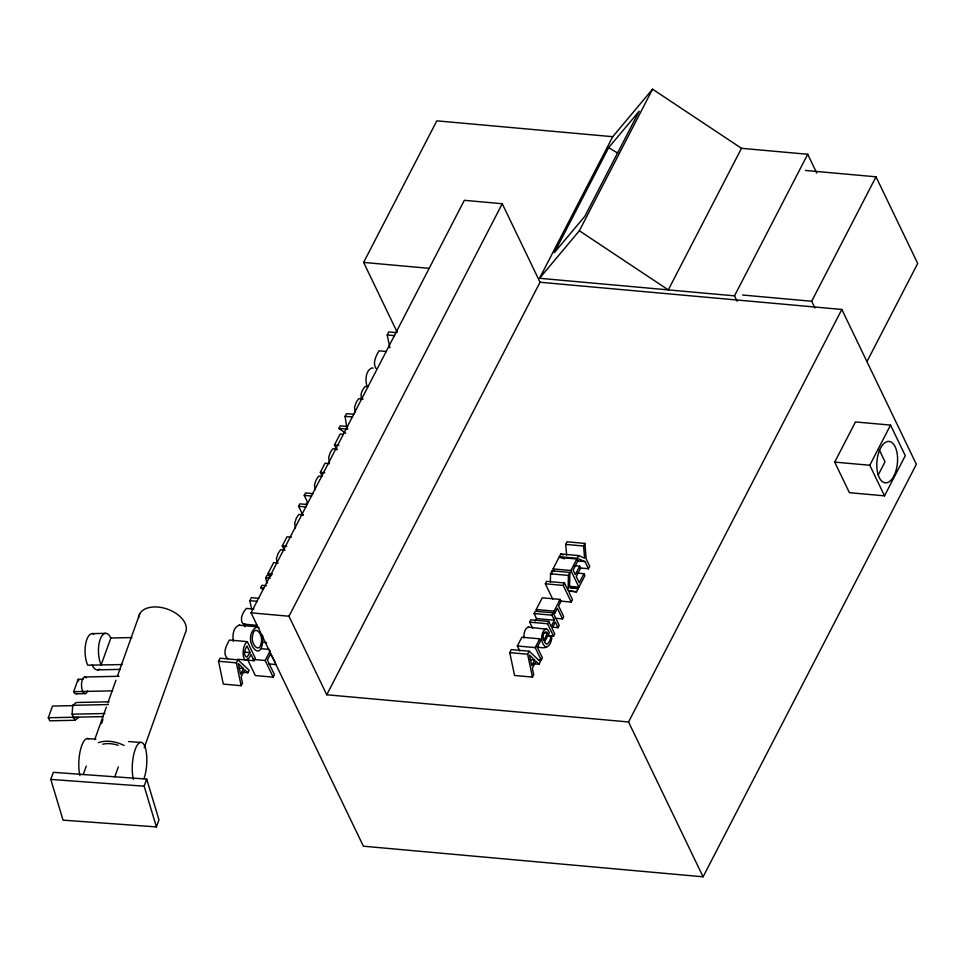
<?xml version="1.0" encoding="UTF-8"?>
<svg xmlns="http://www.w3.org/2000/svg" width="966" height="966" viewBox="0 0 966 966"><rect width="100%" height="100%" fill="white"/><g stroke="black" fill="none" stroke-linecap="round" stroke-linejoin="round"><path stroke-width="1.45" d="M550.403 582.1L550.511 573.804L552.057 570.821L569.916 572.44L569.566 587.497L578.163 588.644L576.521 591.82L569.083 591.144M569.916 572.44L568.382 575.422L568.165 590.624L564.482 582.957L546.611 581.351L545.343 583.802L552.745 599.174M551.984 573.84L552.057 570.821M72.631 717.581L78.572 717.46L75.022 720.274L72.1 714.2L72.728 705.313L76.278 702.499L109.013 701.811M244.941 626.765L245.279 624.712M75.022 720.274L49.761 720.805L48.3 717.762L52.49 706.074L73.283 705.627M77.111 693.395A8.32 3.466 88.8 0 1 73.694 691.668L78.113 679.303L83.305 679.195M50.787 779.417L53.323 772.341L146.699 779.103L158.955 819.82L156.42 826.908L63.056 820.146L50.787 779.417L144.163 786.191L156.42 826.908M110.873 638.007L101.14 664.898A18.185 7.583 88.8 0 1 99.643 641.062A18.185 7.583 88.8 0 1 109.267 635.387L110.873 638.007L131.871 637.56M94.716 739.63L106.345 707.112M107.866 702.874L115.956 680.245M117.478 676.007L139.744 613.796M83.245 774.575L86.276 766.098M101.454 723.679L102.976 719.441M114.773 776.857L118.311 766.968M144.2 747.744L185.182 633.225A24.79 15.214 19.7 0 0 166.816 608.918A24.79 15.214 19.7 0 0 138.609 617.612M144.163 786.191L146.699 779.103M397.243 332.304L363.614 262.426L436.813 120.847L612.734 136.701L652.557 89.186L741.502 148.305L807.709 154.282L816.765 173.095M247.876 672.747L244.772 669.764L241.138 676.804L242.514 683.119L241.174 685.703L223.315 684.097L218.509 661.239L220.067 658.22L237.926 659.826L249.156 670.271L247.876 672.747L243.408 672.348M251.631 609.232L249.82 600.659L251.389 597.64L258.828 598.316M302.926 515.276L298.603 506.305L299.871 503.866L307.321 504.53M306.15 504.337L307.393 501.922L304.254 495.389L305.522 492.938L312.96 493.614M345.695 433.275L338.897 428.385L340.201 425.861L347.651 426.525M346.83 428.18L345.116 416.346L346.516 413.641L353.967 414.305M389.902 347.808L387.197 334.948L388.767 331.93L396.205 332.606M262.861 589.489L260.663 587.726L261.919 585.299L266.387 585.71M266.918 583.561L265.807 577.777L267.111 575.265L271.579 575.664M269.224 576.002L268.017 573.502L273.656 562.598L278.123 562.997M284.076 549.678L282.277 545.935L286.987 536.83L291.442 537.229M322.125 476.081L320.326 472.338L325.035 463.233L329.503 463.632M336.88 449.963L334.478 444.976L340.117 434.06L343.087 434.326M251.063 612.818L464.344 200.312L502.248 203.729L540.042 282.253L326.762 694.771L628.552 721.976L703.079 876.814L363.385 846.192L251.063 612.818L288.967 616.236L326.762 694.771M241.174 685.703L236.368 662.845L237.926 659.826M227.771 658.703C221.926 653.958 226.455 645.119 229.473 640.035L247.332 641.641C240.196 646.097 242.647 671.237 251.088 654.537L254.082 660.744L237.708 659.271M250.182 652.654L246.813 657.242C242.563 655.214 245.05 648.995 246.982 646L250.182 652.654L244.229 652.11M243.517 668.557L240.582 674.232L238.276 663.533L243.517 668.557L239.049 668.146M254.082 660.744L255.35 658.293L247.332 641.641M247.308 658.897L255.326 675.548L273.197 677.154L265.179 660.503L270.214 650.758M288.967 616.236L502.248 203.729M273.197 677.154L274.453 674.715L267.389 660.032L270.601 653.813L274.972 661.831M737.094 301.235L734.51 295.862L539.535 278.28L612.734 136.701M608.677 147.617L554.363 252.645L584.889 216.227L639.19 111.187L608.677 147.617L617.648 153.063M539.535 278.28L579.359 230.765L652.557 89.186M741.502 148.305L668.303 289.897L579.359 230.765M539.076 664.246L535.973 661.263L532.338 668.303L533.715 674.618L532.435 677.094L514.564 675.488L509.77 652.63L511.328 649.611L529.187 651.217L540.417 661.662L539.076 664.246L533.123 663.702M554.279 571.474L553.047 568.914L559 557.394L576.871 559L577.813 560.968L573.128 570.037L575.325 574.601L579.685 566.148L573.732 565.617M564.555 558.891L559.362 556.694L560.763 553.977L578.634 555.583L584.623 558.191L583.585 546.019L584.925 543.411L567.066 541.805L565.714 544.401L566.644 555.221M519.744 650.999L517.341 646L521.881 637.222L539.753 638.828L540.634 640.675L537.301 647.123L542.421 657.774L541.226 660.104L538.243 659.826M532.677 628.395L529.67 622.152L530.877 619.822L548.736 621.44L551.175 626.487L554.412 620.232L551.972 615.173L553.18 612.855L559.193 625.34L557.986 627.671L552.033 627.127M535.249 621.126L536.541 618.614L534.113 613.567L535.309 611.236L554.955 612.975L557.382 608.278L562.514 618.916L555.064 618.252M537.096 611.369L536.202 609.522L542.264 597.797L560.135 599.403L561.017 601.25L558.59 605.948L563.709 616.598L562.514 618.916M532.435 677.094L527.629 654.236L529.187 651.217M559.314 600.985L571.232 602.06L563.214 585.408L564.482 582.957M570 586.362L578.924 587.171L570.918 570.52L576.871 559M559.362 556.694L577.221 558.312L578.634 555.583M541.226 660.104L535.212 647.606L539.753 638.828M547.601 635.713L553.554 636.256L547.541 623.758L548.736 621.44M554.955 612.975L554.073 611.128L560.135 599.403M547.493 633.225L543.713 640.543C542.542 638.224 542.916 630.726 546.671 631.981L547.493 633.225L543.025 632.827M534.717 660.056L531.783 665.731L529.465 655.045L534.717 660.056L530.249 659.645M547.758 635.543C553.385 634.203 549.582 643.151 546.72 644.274L544.486 642.148L549.437 632.573L547.456 629.301L528.16 627.079C524.284 628.721 523.813 634.155 523.97 637.886M576.485 573.019L583.935 573.683L579.25 582.752L576.267 576.569L580.638 568.117L579.685 566.148M553.554 636.256L554.75 633.925L552.045 628.298L555.281 622.044L557.986 627.671M571.232 602.06L572.488 599.608L569.288 592.955L569.324 590.781L576.521 591.82M578.924 587.171L584.877 575.651L583.935 573.683M579.528 567.936L588.451 568.745L589.719 566.293L586.181 558.916L584.925 543.411M734.51 295.862L807.709 154.282M814.93 308.021L811.669 301.259L876.005 176.814L805.439 170.463M628.552 721.976L841.833 309.458L540.042 282.253M867.202 361.127L917.7 263.452L876.005 176.814M834.696 462.098L855.465 421.937L890.555 425.1L905.275 455.686L884.518 495.848L849.416 492.684L834.696 462.098L869.798 465.262L884.518 495.848M869.798 465.262L890.555 425.1M878.215 474.97L885.025 461.784L879.289 449.854M703.079 876.814L916.36 464.308L841.833 309.458M253.925 609.075L246.487 608.399C242.804 612.178 239.483 618.868 242.828 623.782L244.724 623.807M536.021 646.387C545.862 649.695 550.282 647.172 551.84 638.103L550.729 635.809M546.032 628.685C540.091 632.126 540.139 644.382 546.442 647.317M259.081 627.888L256.92 626.801L239.049 625.183C233.023 627.345 232.359 635.906 233.386 641.4M256.92 626.801C239.049 637.886 264.153 670.018 262.619 635.242M91.999 633.624L105.403 633.334M122.211 664.56L87.737 665.176A18.185 7.583 88.8 0 1 85.769 643.368A18.185 7.583 88.8 0 1 93.98 634.034M97.651 669.861L120.17 669.39M84.658 676.997L118.987 676.272M73.694 691.668L112.624 690.859M76.229 693.793L85.31 693.6M72.728 705.313L108.433 704.564M72.1 714.2L104.823 713.512M48.3 717.762L103.314 716.615M86.976 738.555L95.888 739.195M128.563 741.562L140.432 742.419M742.612 295.028L811.669 301.259M363.614 262.426L429.218 268.343M387.197 334.948L394.647 335.625M386.436 351.491L378.998 350.827C376.1 355.923 372.381 362.709 375.967 368.42M368.094 386.75L365.112 386.485C362.202 389.781 359.412 395.251 362.057 399.429M363.131 399.103L358.664 398.704L356.2 402.351L354.498 407.435L355.331 412.253M345.116 416.346L352.566 417.01M338.897 428.385L347.832 429.182M334.478 444.976L338.933 445.374M337.243 449.166L332.775 448.767L330.324 452.414L328.621 457.498L329.442 462.316M320.326 472.338L324.793 472.736M321.606 476.395L318.635 476.129L316.172 479.776L314.469 484.86L315.302 489.677M304.254 495.389L311.692 496.053M298.603 506.305L306.053 506.981M303.288 514.854L298.82 514.443L296.369 518.09L294.666 523.186L295.487 528.004M565.714 544.401L583.585 546.019M577.583 560.932L585.022 561.608L588.451 568.745M553.047 568.914L570.918 570.52M282.277 545.935L286.745 546.333M550.511 573.804L568.382 575.422M285.042 550.125L280.575 549.726L278.123 553.373L276.421 558.457L277.242 563.275M545.343 583.802L563.214 585.408M570.725 587.968L578.163 588.644M268.017 573.502L272.484 573.913M265.807 577.777L270.275 578.175M536.202 609.522L554.073 611.128M260.663 587.726L263.646 587.992M534.113 613.567L551.972 615.173M536.541 618.614L554.412 620.232M529.67 622.152L547.541 623.758M249.82 600.659L257.27 601.335M517.341 646L535.212 647.606M243.734 624.121L257.137 625.328M509.77 652.63L527.629 654.236M262.148 642.269L266.616 642.668M260.434 648.597L269.357 649.406M253.273 659.44L265.179 660.503M268.765 663.896L276.216 664.572M218.509 661.239L236.368 662.845M528.16 627.079L528.885 627.212M373.19 368.179L372.091 367.865C365.45 370.497 365.088 380.266 367.032 386.243M239.049 625.183L240.148 625.497M577.221 558.312L585.022 561.608M560.763 553.977L563.166 555.015M92.181 665.2L93.774 667.808A18.185 7.583 88.8 0 0 99.583 669.04M133.405 779.49A21.94 7.148 -85.9 0 1 135.385 748.988A21.94 7.148 -85.9 0 1 145.431 748.131A21.94 7.148 -85.9 0 1 144.031 778.572M87.664 690.859A8.32 3.466 88.8 0 1 83.016 691.946A8.32 3.466 88.8 0 1 81.965 680.897A8.32 3.466 88.8 0 1 86.433 677.89M78.113 679.303A8.32 3.466 88.8 0 1 78.729 680.958M98.411 742.697A24.79 15.214 19.7 0 1 124.119 745.474M102.794 744.206A21.252 13.041 19.7 0 1 118.13 745.317M79.949 775.613A21.94 7.148 -85.9 0 1 80.444 749.978A21.94 7.148 -85.9 0 1 88.824 738.881M252.452 636.63C250.834 644.068 259.854 654.948 261.4 641.678C263.066 634.227 253.998 623.287 252.452 636.63M893.816 476.166A20.805 10.276 -84.8 0 0 890.809 441.885A20.805 10.276 -84.8 0 0 876.935 468.329A20.805 10.276 -84.8 0 0 893.816 476.166"/></g></svg>
